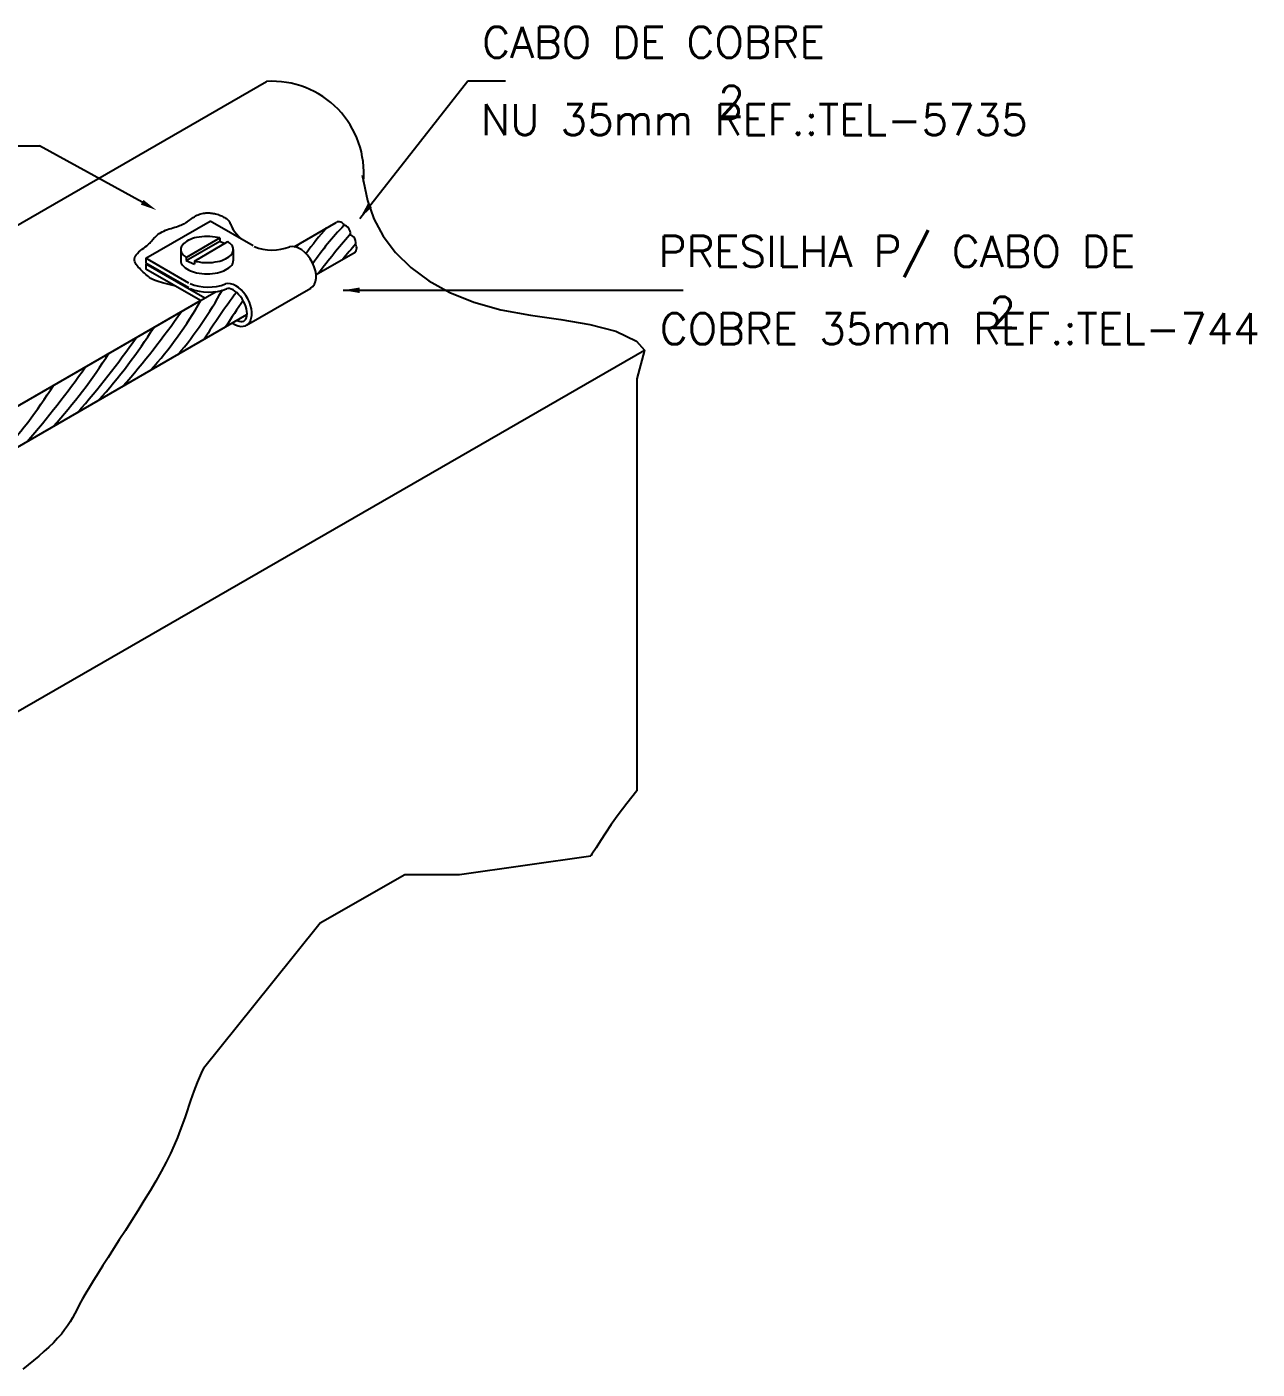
# Model space of a CAD drawing. Header units: millimetres. Extents: x -6448.6 to -6427.1, y -4392.2 to -4377.4.
# Drawn here: x -6435.04 to -6427.09, y -4386.77 to -4378.1 of the extents above; entities that cross this region are included whole.
import ezdxf

# ---------------------------------------------------------------- set-up
doc = ezdxf.new("R2010")
doc.units = ezdxf.units.MM
doc.header["$LTSCALE"] = 10
doc.layers.add('Termotécnica', color=7, linetype='Continuous')
doc.styles.add('r80', font='romans.shx')

msp = doc.modelspace()

# ---------------------------------------------------------------- linework, layer by layer
at = {"layer": 'Termotécnica', "color": 2}
for p, q in [((-6437.3143, -4380.656), (-6433.4915, -4378.4522)), ((-6432.8898, -4379.3368), (-6432.1914, -4378.4489)), ((-6432.1914, -4378.4489), (-6431.948, -4378.4489)), ((-6435.2014, -4378.8676), (-6434.9579, -4378.8676)), ((-6434.2959, -4379.2323), (-6434.9579, -4378.8676)), ((-6434.2712, -4379.5943), (-6433.8563, -4379.3548)), ((-6433.5795, -4379.5146), (-6433.8563, -4379.3548)), ((-6433.3142, -4379.5196), (-6433.0425, -4379.363)), ((-6434.0113, -4379.5884), (-6433.7944, -4379.4632)), ((-6434.0113, -4379.6094), (-6433.7944, -4379.4842)), ((-6433.9581, -4379.6121), (-6433.7413, -4379.4869)), ((-6433.7944, -4379.4632), (-6433.7944, -4379.4842)), ((-6433.7944, -4379.4842), (-6433.7617, -4379.4987)), ((-6433.9944, -4379.7541), (-6434.2712, -4379.5943)), ((-6434.2712, -4379.5943), (-6434.2712, -4379.6262)), ((-6434.0456, -4379.5377), (-6434.0456, -4379.6099)), ((-6434.0113, -4379.5884), (-6434.0113, -4379.6094)), ((-6433.7069, -4379.5377), (-6433.7069, -4379.6099)), ((-6433.1722, -4379.7001), (-6432.9206, -4379.5548)), ((-6433.9946, -4379.7859), (-6434.2712, -4379.6262)), ((-6434.2712, -4379.6326), (-6434.2657, -4379.6294)), ((-6433.891, -4379.8521), (-6434.2712, -4379.6326)), ((-6434.2712, -4379.6326), (-6434.2712, -4379.6646)), ((-6433.9187, -4379.8681), (-6434.2712, -4379.6646)), ((-6434.0113, -4379.6094), (-6433.9581, -4379.633)), ((-6433.9581, -4379.6121), (-6433.9581, -4379.633)), ((-6436.5438, -4381.3814), (-6433.8167, -4379.8093)), ((-6436.5438, -4381.3814), (-6433.9187, -4379.8681)), ((-6433.6214, -4380.0266), (-6433.2065, -4379.7871)), ((-6432.9972, -4379.8004), (-6431.0441, -4379.8004)), ((-6431.0441, -4379.8004), (-6430.8007, -4379.8004)), ((-6435.9098, -4381.2809), (-6433.6187, -4379.9582)), ((-6442.2827, -4386.6626), (-6431.0513, -4380.188)), ((-6431.1011, -4380.3688), (-6431.1011, -4383.0334))]:
    msp.add_line(p, q, dxfattribs=at)
for points in [[(-6432.874, -4379.0574), (-6432.8668, -4379.098), (-6432.8411, -4379.2207), (-6432.7991, -4379.3394), (-6432.7383, -4379.4521), (-6432.6588, -4379.5575), (-6432.5606, -4379.6541), (-6432.4435, -4379.7407), (-6432.3075, -4379.8158), (-6432.1527, -4379.8783), (-6431.9789, -4379.9266), (-6431.7883, -4379.9612), (-6431.5921, -4379.9897), (-6431.4035, -4380.0212), (-6431.2359, -4380.0651), (-6431.1025, -4380.1306), (-6431.0513, -4380.188)], [(-6431.0513, -4380.188), (-6431.0513, -4380.188), (-6431.1004, -4380.374)], [(-6431.1011, -4383.0334), (-6431.1659, -4383.1163), (-6431.2201, -4383.189), (-6431.2653, -4383.2527), (-6431.3032, -4383.3087), (-6431.3356, -4383.3582), (-6431.3641, -4383.4026), (-6431.3904, -4383.443), (-6431.3974, -4383.4532)], [(-6433.8993, -4384.8251), (-6433.4594, -4384.2783), (-6433.1463, -4383.8869), (-6432.5983, -4383.5738), (-6432.246, -4383.5738), (-6431.3974, -4383.4532)], [(-6433.8993, -4384.8251), (-6433.8993, -4384.8251), (-6433.914, -4384.8578), (-6433.9273, -4384.8884), (-6433.9395, -4384.9176), (-6433.9508, -4384.946), (-6433.9615, -4384.9744), (-6433.9721, -4385.0036), (-6433.9827, -4385.0342), (-6433.9937, -4385.0668), (-6434.0055, -4385.1023), (-6434.0183, -4385.1405), (-6434.0327, -4385.1817), (-6434.0489, -4385.2259), (-6434.0675, -4385.2731), (-6434.0888, -4385.3233), (-6434.1131, -4385.3767), (-6434.141, -4385.4332), (-6434.1726, -4385.4927), (-6434.2073, -4385.5547), (-6434.2446, -4385.6183), (-6434.2836, -4385.6829), (-6434.3236, -4385.7476), (-6434.364, -4385.8118), (-6434.4041, -4385.8747), (-6434.4431, -4385.9354), (-6434.4804, -4385.9935), (-6434.5159, -4386.0487), (-6434.5493, -4386.1009), (-6434.5805, -4386.1502), (-6434.6094, -4386.1965), (-6434.6359, -4386.2397), (-6434.6598, -4386.2799), (-6434.681, -4386.3168), (-6434.6996, -4386.3507), (-6434.7161, -4386.382), (-6434.7313, -4386.4111), (-6434.7462, -4386.4386), (-6434.7614, -4386.4651), (-6434.7777, -4386.491), (-6434.796, -4386.517), (-6434.817, -4386.5434), (-6434.8413, -4386.5708), (-6434.8687, -4386.599), (-6434.8985, -4386.6277), (-6434.9303, -4386.6567), (-6434.9635, -4386.6857), (-6434.9975, -4386.7144), (-6435.032, -4386.7426), (-6435.0662, -4386.77)]]:
    msp.add_lwpolyline(points, dxfattribs=at)
at = {"layer": 'Termotécnica', "color": 1}
for points in [[(-6434.0855, -4379.7718), (-6434.1299, -4379.7619), (-6434.1649, -4379.7532), (-6434.1918, -4379.7454), (-6434.2121, -4379.7383), (-6434.2271, -4379.7316), (-6434.2384, -4379.7253), (-6434.2472, -4379.7189), (-6434.2551, -4379.7125), (-6434.2632, -4379.7057), (-6434.2716, -4379.6985), (-6434.2802, -4379.6911), (-6434.2888, -4379.6834), (-6434.2973, -4379.6754), (-6434.3056, -4379.6673), (-6434.3136, -4379.6591), (-6434.321, -4379.6507), (-6434.3279, -4379.6422), (-6434.3339, -4379.6337), (-6434.3388, -4379.6251), (-6434.3424, -4379.6164), (-6434.3445, -4379.6076), (-6434.345, -4379.5988), (-6434.3434, -4379.5898), (-6434.3398, -4379.5808), (-6434.3338, -4379.5717), (-6434.326, -4379.5627), (-6434.3167, -4379.5537), (-6434.3065, -4379.545), (-6434.2959, -4379.5365), (-6434.2853, -4379.5285), (-6434.2752, -4379.5209), (-6434.2661, -4379.5139), (-6434.2584, -4379.5075), (-6434.2519, -4379.5016), (-6434.2464, -4379.4961), (-6434.2416, -4379.491), (-6434.2373, -4379.486), (-6434.2332, -4379.481), (-6434.229, -4379.4759), (-6434.2245, -4379.4706), (-6434.2196, -4379.465), (-6434.214, -4379.4591), (-6434.2079, -4379.4531), (-6434.201, -4379.4469), (-6434.1935, -4379.4408), (-6434.1852, -4379.4349), (-6434.1762, -4379.4291), (-6434.1663, -4379.4236), (-6434.1556, -4379.4185), (-6434.1443, -4379.4137), (-6434.1325, -4379.4093), (-6434.1205, -4379.4051), (-6434.1084, -4379.4011), (-6434.0965, -4379.3974), (-6434.0849, -4379.3938), (-6434.074, -4379.3903), (-6434.0638, -4379.3869), (-6434.0542, -4379.3835), (-6434.0452, -4379.3801), (-6434.0367, -4379.3765), (-6434.0286, -4379.3727), (-6434.0207, -4379.3687), (-6434.013, -4379.3643), (-6434.0054, -4379.3595), (-6433.9977, -4379.3543), (-6433.99, -4379.3488), (-6433.9822, -4379.3431), (-6433.9744, -4379.3373), (-6433.9665, -4379.3317), (-6433.9584, -4379.3263), (-6433.9503, -4379.3212), (-6433.9421, -4379.3167), (-6433.9338, -4379.3128), (-6433.9254, -4379.3096), (-6433.917, -4379.3069), (-6433.9085, -4379.3047), (-6433.9001, -4379.3031), (-6433.8917, -4379.302), (-6433.8834, -4379.3012), (-6433.8752, -4379.3009), (-6433.8671, -4379.3009), (-6433.8592, -4379.3013), (-6433.8514, -4379.302), (-6433.8437, -4379.303), (-6433.8361, -4379.3043), (-6433.8284, -4379.3059), (-6433.8208, -4379.3079), (-6433.8132, -4379.3101), (-6433.8056, -4379.3125), (-6433.7979, -4379.3152), (-6433.7904, -4379.3181), (-6433.7831, -4379.3212), (-6433.776, -4379.3245), (-6433.7693, -4379.3278), (-6433.7629, -4379.3312), (-6433.7571, -4379.3346), (-6433.7517, -4379.338), (-6433.7468, -4379.3416), (-6433.7424, -4379.3454), (-6433.7384, -4379.3495), (-6433.7347, -4379.354), (-6433.7313, -4379.359), (-6433.7282, -4379.3647), (-6433.7252, -4379.3712), (-6433.7223, -4379.3785), (-6433.7189, -4379.3869), (-6433.7142, -4379.3967), (-6433.7078, -4379.408), (-6433.6989, -4379.4211), (-6433.6868, -4379.4362), (-6433.6709, -4379.4537), (-6433.6506, -4379.4735)], [(-6433.8993, -4384.8251), (-6433.4594, -4384.2783), (-6433.1463, -4383.8869), (-6432.5983, -4383.5738), (-6432.246, -4383.5738), (-6431.3974, -4383.4532)]]:
    msp.add_lwpolyline(points, dxfattribs=at)
at = {"layer": 'Termotécnica', "color": 2}
for points in [[(-6433.7944, -4379.4632, 0.016409), (-6433.8078, -4379.46, 0.051099), (-6433.8763, -4379.453, 0.051099), (-6433.9447, -4379.46, 0.064948), (-6433.996, -4379.4778, 0.104203), (-6434.0353, -4379.509, 0.174705), (-6434.0456, -4379.5377, 0.174705), (-6434.0353, -4379.5663, 0.06738), (-6434.0113, -4379.5884, 0.064948)], [(-6433.7069, -4379.5377, 0.174705), (-6433.7173, -4379.509, 0.06738), (-6433.7413, -4379.4869, 0.064948)], [(-6433.9581, -4379.6121, 0.016409), (-6433.9447, -4379.6153, 0.051099), (-6433.8763, -4379.6223, 0.051099), (-6433.8078, -4379.6153, 0.064948), (-6433.7565, -4379.5975, 0.104203), (-6433.7173, -4379.5663, 0.174705), (-6433.7069, -4379.5377, 0.174705)], [(-6434.0456, -4379.6099, 0.174705), (-6434.0353, -4379.6385, 0.104203), (-6433.996, -4379.6697, 0.064948), (-6433.9447, -4379.6875, 0.051099), (-6433.8763, -4379.6945, 0.051099), (-6433.8078, -4379.6875, 0.064948), (-6433.7565, -4379.6697, 0.104203), (-6433.7173, -4379.6385, 0.174705), (-6433.7069, -4379.6099, 0.174705)]]:
    msp.add_lwpolyline(points, format="xyb", dxfattribs=at)
for centre, radius, start, end in [((-6433.4557, -4379.0426), 0.5915, 354.62961, 93.46419), ((-6433.4549, -4379.2329), 0.3085, 247.79692, 291.22763), ((-6433.8698, -4379.4724), 0.3085, 247.79692, 291.22763), ((-6433.8656, -4379.4841), 0.3288, 248.50676, 290.33499)]:
    msp.add_arc(centre, radius, start, end, dxfattribs=at)
at = {"layer": 'Termotécnica', "color": 1}
for centre, radius, start, end in [((-6431.7948, -4380.5804), 1.764, 137.93938, 144.82598), ((-6431.73, -4380.6151), 1.764, 135.71073, 146.00622), ((-6429.635, -4382.248), 4.4924, 140.66004, 140.70184), ((-6431.8864, -4380.5804), 1.764, 142.25571, 143.14073), ((-6429.4873, -4382.4755), 4.6058, 138.87005, 142.79681), ((-6429.4477, -4382.5326), 4.6058, 138.87005, 140.46077), ((-6434.9892, -4377.8173), 2.674, 318.22973, 318.27822), ((-6436.2356, -4378.5368), 2.674, 318.22973, 330.14289), ((-6436.0197, -4378.5675), 2.5582, 319.89764, 331.21916), ((-6430.0939, -4382.512), 4.4924, 143.10276, 147.78678), ((-6429.9537, -4382.4302), 4.4924, 145.19568, 147.78678), ((-6438.6339, -4376.7341), 5.5992, 318.82064, 325.09035), ((-6437.0992, -4378.2261), 3.4033, 317.80346, 327.82651), ((-6438.9261, -4376.903), 5.5992, 318.82064, 325.09035), ((-6437.3914, -4378.395), 3.4033, 317.80346, 327.82651), ((-6439.2531, -4377.0915), 5.5992, 318.82064, 325.09035), ((-6437.742, -4378.5922), 3.4033, 317.81392, 327.60625)]:
    msp.add_arc(centre, radius, start, end, dxfattribs=at)
at = {"layer": 'Termotécnica', "color": 2}
for centre, major_axis, ratio, start_param, end_param in [((-6433.0197, -4379.3997), (-0.0229, 0.0367), 0.840361, 4.66795, 6.283185), ((-6432.9746, -4379.4147), (-0.0181, 0.0313), 0.509483, 3.143946, 6.283185), ((-6433.2818, -4379.6567), (-0.0753, 0.1304), 0.613222, 3.119686, 6.12017), ((-6432.9388, -4379.4766), (-0.0181, 0.0313), 0.509483, 3.141593, 6.283185), ((-6432.9477, -4379.5243), (-0.02, 0.0361), 0.886479, 3.141593, 4.783167), ((-6433.6967, -4379.8962), (-0.0753, 0.1304), 0.613222, 2.249611, 6.12017), ((-6433.6964, -4379.8967), (-0.0591, 0.1023), 0.509483, 2.479183, 6.206799)]:
    msp.add_ellipse(centre, major_axis=major_axis, ratio=ratio, start_param=start_param, end_param=end_param, dxfattribs=at)
for points in [[(-6434.2875, -4379.2169), (-6434.3044, -4379.2478), (-6434.2032, -4379.2831)], [(-6432.8389, -4379.2425), (-6432.8111, -4379.2641), (-6432.8898, -4379.3368)], [(-6432.8916, -4379.8187), (-6432.8914, -4379.7834), (-6432.9972, -4379.8004)]]:
    msp.add_solid(points, dxfattribs=at)

# ---------------------------------------------------------------- texts
at = {"layer": 'Termotécnica', "color": 2, "style": 'r80'}
for s, p in [('CABO DE COBRE', (-6432.0988, -4378.2994)), ('2', (-6430.5756, -4378.6811)), ('NU 35mm REF.:TEL-5735', (-6432.1072, -4378.7981)), ('PRESILHA P/ CABO DE ', (-6430.9598, -4379.6502)), ('2', (-6428.8237, -4380.0438)), ('COBRE 35mm REF.:TEL-744', (-6430.9512, -4380.1496))]:
    msp.add_text(s, height=0.2, dxfattribs=at).set_placement(p)

doc.saveas('drawing.dxf')
